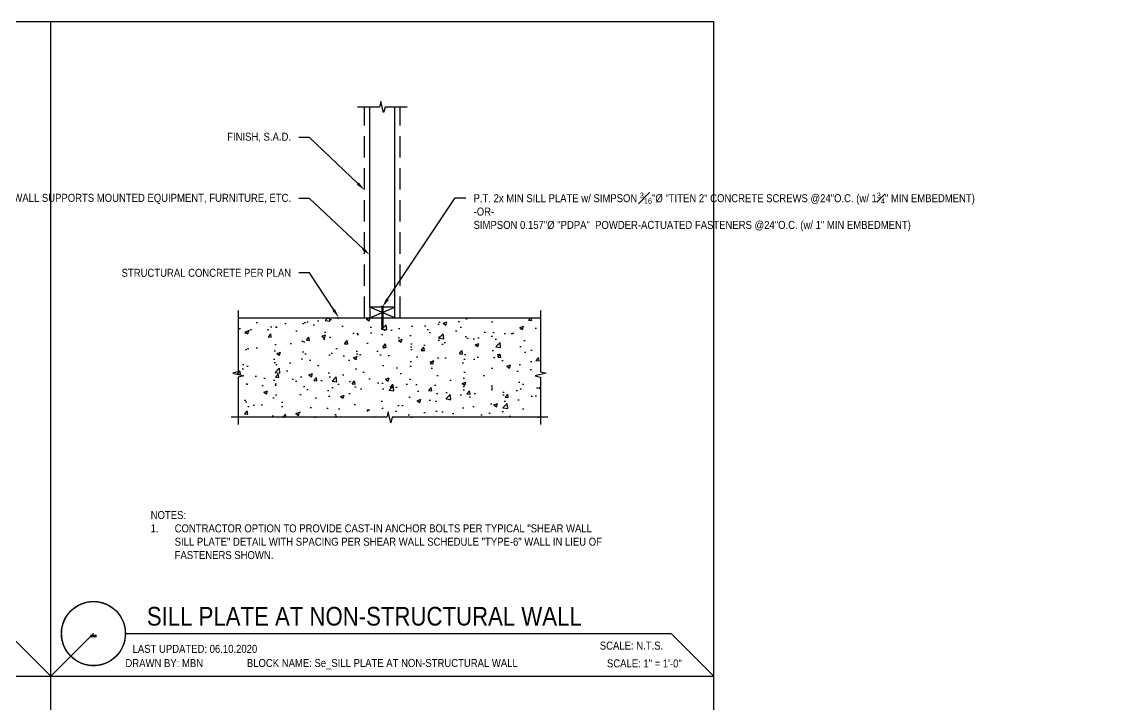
# Model space of a CAD drawing. Header units: inches. Extents: x -16404 to 14624, y -1591 to 16152.
# Drawn here: x -15522.7 to -15370.7, y 780.1 to 876 of the extents above; entities that cross this region are included whole.
import ezdxf
from ezdxf import colors
from ezdxf.entities.mleader import LeaderData, LeaderLine
from ezdxf.enums import TextEntityAlignment as Align
from ezdxf.math import Vec2, Vec3

# ---------------------------------------------------------------- set-up
doc = ezdxf.new("R2010")
doc.units = ezdxf.units.IN
doc.header["$LTSCALE"] = 24
doc.header["$MEASUREMENT"] = 0
doc.linetypes.add('DASHED2', pattern=[0.375, 0.25, -0.125])
doc.linetypes.add('HIDDEN2', pattern=[0.1875, 0.125, -0.0625])
doc.layers.get('0').update_dxf_attribs({"linetype": 'CONTINUOUS'})
doc.layers.add('DESIGNER COMMENTS', color=221, linetype='CONTINUOUS', plot=False)
doc.layers.add('S-ANNO-GRID-NONPLOT', color=251, linetype='CONTINUOUS', plot=False)
for name, color, linetype in [('S-ANNO-NOTE', 4, 'CONTINUOUS'), ('S-ARCH-FINISHES', 1, 'HIDDEN2'), ('S-BREAK', 2, 'CONTINUOUS'), ('S-FNDN-WALL', 4, 'CONTINUOUS'), ('S-SIMPSON', 2, 'CONTINUOUS'), ('S-TYP DETAIL BLOCKS', 1, 'CONTINUOUS'), ('S-WOOD', 3, 'CONTINUOUS')]:
    doc.layers.add(name, color=color, linetype=linetype)
doc.layers.add('S-HATCH2', color=2, linetype='CONTINUOUS', transparency=0.5)
doc.styles.add('Arial', font='arial.ttf', dxfattribs={"width": 0.85})

# ---------------------------------------------------------------- blocks, each defined once
blk = doc.blocks.new('Se_24x36_DETAILS_GRID')
for p, q in [((15.53484981254189, 23.00000000000006), (23.30227471881284, 23.00000000000005)), ((23.30227471881284, 23.00000000000006), (31.06969962508379, 23.00000000000005)), ((23.30227471881284, 15.3333333333334), (23.30227471881284, 23.00000000000007)), ((31.06969962508379, 15.33333333333339), (31.06969962508379, 23.00000000000007)), ((23.3022747188129, 15.33333333333344), (23.80227471883495, 15.8333333333556)), ((15.53484981254189, 15.33333333333338), (23.30227471881284, 15.33333333333338)), ((23.30227471881284, 15.33333333333338), (31.06969962508379, 15.33333333333338)), ((23.30227471881284, 7.666666666666725), (23.30227471881284, 15.3333333333334)), ((31.06969962508379, 7.66666666666672), (31.06969962508379, 15.33333333333339))]:
    blk.add_line(p, q)
at = {"linetype": 'DASHED2', "ltscale": 0.5}
for p, q in [((23.30227471881284, 15.33333333333338), (22.80227471879079, 15.83333333335554)), ((31.06969962508379, 15.33333333333338), (30.56969962506174, 15.83333333335554))]:
    blk.add_line(p, q, dxfattribs=at)
blk = doc.blocks.new('*U229')
blk.add_lwpolyline([(1.500000000000205, -3.500000000001819), (2.058e-13, -3.500000000001819), (0, -1.819e-12), (1.5, -1.819e-12)], close=True)
at = {"layer": 'S-WOOD', "color": 2}
for p, q in [((1.500000000000205, -3.5), (0, 0)), ((1.5, 0), (2.058e-13, -3.5))]:
    blk.add_line(p, q, dxfattribs=at)
blk = doc.blocks.new('TTN PFSS 3-16x3-1-4')
at = {"layer": 'S-SIMPSON'}
for p, q in [((0.1812500000000909, 0), (-0.1812499999998636, 0)), ((-0.1812499999998636, -0.006518002967141001), (-0.1812499999998636, 0)), ((0.1812500000000909, 0), (0.1812500000000909, -0.006518002967141001)), ((0.1812500000000909, -0.006518002967141001), (-0.1812499999998636, -0.006518002967141001)), ((-0.1812499999998636, -0.006518002967141001), (-0.07449999999994361, -0.1159999999999854)), ((-0.07449999999994361, -0.1159999999999854), (-0.074516927216564, -1.562499997685791)), ((-0.07449999999994361, -0.006518002967141001), (-0.07449999999994361, -0.006518002967141001)), ((0.07448303818978275, -0.1349637015580356), (0.07450000000017099, -0.1159999999999854)), ((0.07448303818978275, -0.1349637015580356), (0.07448303818978275, -2.75)), ((0.1812500000000909, -0.006518002967141001), (0.07450000000017099, -0.1159999999999854)), ((-0.112716041893691, -2.998005843311603), (-0.07550084809849977, -2.984460620507662)), ((-0.112716041893691, -2.998005843311603), (-0.07914591919347913, -2.992127128115271)), ((-0.112716041893691, -2.998005843311603), (-0.07550084809849977, -3.011551066115544)), ((-0.1117321556055231, -1.637594371902878), (-0.07451696181010448, -1.624049149098937)), ((-0.1117321556055231, -1.637594371902878), (-0.06913619271085736, -1.630135074342206)), ((-0.1117321556055231, -1.637594371902878), (-0.07451696181010448, -1.651139594706819)), ((-0.1117321556055231, -1.772236035557853), (-0.07451696181010448, -1.758690812753912)), ((-0.1117321556055231, -1.772236035557853), (-0.03750482122086396, -1.759237532021643)), ((-0.1117321556055231, -1.772236035557853), (-0.07451696181010448, -1.785781258361794)), ((-0.1117321556055231, -1.9068776992126), (-0.005873449731097935, -1.88833998970108)), ((-0.1117321556055231, -1.9068776992126), (-0.07451696181010448, -1.893332476408659)), ((-0.1117321556055231, -1.9068776992126), (-0.07451696181010448, -1.920422922016542)), ((-0.1117321556055231, -2.041519362867348), (0.02575792175866809, -2.01744244738029)), ((-0.1117321556055231, -2.041519362867348), (-0.07451696181010448, -2.027974140063407)), ((-0.1117321556055231, -2.041519362867348), (-0.07451696181010448, -2.055064585671516)), ((-0.1117321556055231, -2.176161026522323), (-0.07451696181010448, -2.162615803718381)), ((-0.1117321556055231, -2.176161026522323), (-0.07816203290531121, -2.170282311325991)), ((-0.1117321556055231, -2.176161026522323), (-0.07451696181010448, -2.189706249326264)), ((-0.1117321556055231, -2.31080269017707), (-0.03335510758233795, -2.297077499257512)), ((-0.1117321556055231, -2.31080269017707), (-0.07451696181010448, -2.297257467373129)), ((-0.1117321556055231, -2.31080269017707), (-0.07451696181010448, -2.324347912981011)), ((-0.1115247352452116, -2.450601318230611), (-0.07430954144979296, -2.437056095426669)), ((-0.1115247352452116, -2.450601318230611), (-0.07795461254499969, -2.444722603034279)), ((-0.1115247352452116, -2.450601318230611), (-0.07430954144979296, -2.464146541034552)), ((-0.1115247352452116, -2.585242981885585), (-0.03314768722202643, -2.5715177909658)), ((-0.1115247352452116, -2.585242981885585), (-0.07430954144979296, -2.571697759081644)), ((-0.1115247352452116, -2.585242981885585), (-0.07430954144979296, -2.598788204689527)), ((-0.1114930744884077, -2.723086325653412), (-0.07427788069298913, -2.709541102849471)), ((-0.1114930744884077, -2.723086325653412), (-0.07792295178819586, -2.717207610457081)), ((-0.1114930744884077, -2.723086325653412), (-0.07427788069298913, -2.736631548457353)), ((-0.1114930744884077, -2.85772798930816), (-0.03311602646499523, -2.844002798388601)), ((-0.1114930744884077, -2.85772798930816), (-0.07427788069298913, -2.844182766504218)), ((-0.1114930744884077, -2.85772798930816), (-0.07427788069298913, -2.871273212112101)), ((0.0402303508346904, -2.90248936643934), (-0.09569709764673462, -2.930685011484229)), ((-0.09569709764673462, -2.930685011484229), (-0.07550084809849977, -2.919024701370745)), ((-0.09569709764673462, -2.930685011484229), (-0.07550084809849977, -2.919024701370745)), ((-0.09569709764673462, -2.930685011484229), (-0.07550084809849977, -2.942345321597486)), ((-0.09471321135833932, -1.704915203730252), (-0.07451696181010448, -1.693254893616995)), ((-0.05296491136255099, -1.696255288010207), (-0.09471321135833932, -1.704915203730252)), ((-0.09471321135833932, -1.704915203730252), (-0.07451696181010448, -1.716575513843736)), ((-0.02157186186741455, -1.824385041890082), (-0.09471321135833932, -1.839556867385227)), ((-0.09471321135833932, -1.839556867385227), (-0.07451696181010448, -1.82789655727197)), ((-0.09471321135833932, -1.839556867385227), (-0.07451696181010448, -1.851217177498484)), ((0.009821187627721883, -1.952514795769957), (-0.09471321135833932, -1.974198531039974)), ((-0.09471321135833932, -1.974198531039974), (-0.07451696181010448, -1.962538220926717)), ((-0.09471321135833932, -1.974198531039974), (-0.07451696181010448, -1.985858841153231)), ((0.04121423712285832, -2.08064454965006), (-0.09471321135833932, -2.108840194694949)), ((-0.09471321135833932, -2.108840194694949), (-0.07451696181010448, -2.097179884581692)), ((-0.09471321135833932, -2.108840194694949), (-0.07451696181010448, -2.097179884581692)), ((-0.09471321135833932, -2.108840194694949), (-0.07451696181010448, -2.120500504808206)), ((-0.09471321135833932, -2.243481858349696), (-0.07451696181010448, -2.231821548236439)), ((-0.055272722890777, -2.235300655614992), (-0.09471321135833932, -2.243481858349696)), ((-0.09471321135833932, -2.243481858349696), (-0.07451696181010448, -2.255142168462953)), ((0.04142165748316984, -2.355084841358348), (-0.0945057909980278, -2.383280486403237)), ((-0.0945057909980278, -2.383280486403237), (-0.07430954144979296, -2.37162017628998)), ((-0.0945057909980278, -2.383280486403237), (-0.07430954144979296, -2.37162017628998)), ((-0.0945057909980278, -2.383280486403237), (-0.07430954144979296, -2.394940796516494)), ((-0.0945057909980278, -2.517922150057984), (-0.07430954144979296, -2.506261839944727)), ((-0.05506530253046549, -2.509740947323507), (-0.0945057909980278, -2.517922150057984)), ((-0.0945057909980278, -2.517922150057984), (-0.07430954144979296, -2.529582460171468)), ((0.04145331823997367, -2.62756984878115), (-0.09447413024122397, -2.655765493826038)), ((-0.09447413024122397, -2.655765493826038), (-0.07427788069298913, -2.644105183712554)), ((-0.09447413024122397, -2.655765493826038), (-0.07427788069298913, -2.644105183712554)), ((-0.09447413024122397, -2.655765493826038), (-0.07427788069298913, -2.667425803939295)), ((-0.09447413024122397, -2.790407157480786), (-0.07427788069298913, -2.778746847367529)), ((-0.05503364177366166, -2.782225954746082), (-0.09447413024122397, -2.790407157480786)), ((-0.09447413024122397, -2.790407157480786), (-0.07427788069298913, -2.802067467594043)), ((-0.08798112817567016, -1.570273540075505), (-0.07451696181010448, -1.5625)), ((-0.08798112817567016, -1.570273540075505), (-0.07451696181010448, -1.578047080151009)), ((-0.06457277482627433, -2.981558233925853), (-0.07914591919347913, -2.992127128115271)), ((-0.05582094117312408, -3.006324280352828), (-0.07914591919347913, -2.992127128115271)), ((-0.0635888885381064, -2.159713417136572), (-0.07816203290531121, -2.170282311325991)), ((-0.05483705488495616, -2.184479463563548), (-0.07816203290531121, -2.170282311325991)), ((-0.06338146817779489, -2.43415370884486), (-0.07795461254499969, -2.444722603034279)), ((-0.05462963452464464, -2.458919755272063), (-0.07795461254499969, -2.444722603034279)), ((-0.06334980742099106, -2.706638716267662), (-0.07792295178819586, -2.717207610457081)), ((-0.05459797376784081, -2.731404762694638), (-0.07792295178819586, -2.717207610457081)), ((0.06856573201230276, -2.880762063612792), (-0.07550084809849977, -2.919024701370745)), ((-0.07550084809849977, -2.942345321597486), (0.06856573201230276, -2.904082683839306)), ((0.06856573201230276, -2.946197982749482), (-0.07550084809849977, -2.984460620507662)), ((-0.07550084809849977, -3.011551066115544), (0.06856573201230276, -2.973288428357364)), ((0.06856573201230276, -3.01540372726754), (-0.07550084809849977, -3.05366636502572)), ((-0.07550084809849977, -3.076986985252233), (0.06856573201230276, -3.038724347494053)), ((-0.002483671754816896, -1.557680578163854), (-0.07451696181010448, -1.5625)), ((-0.07451696181010448, -1.578047080151009), (-0.002483671754816896, -1.557680578163854)), ((-0.07451696181033185, -1.578047080151464), (-0.07451696181010448, -3.076725674928866)), ((0.06954961830047068, -1.585786511340757), (-0.07451696181010448, -1.624049149098937)), ((-0.07451696181010448, -1.651139594706819), (0.06954961830047068, -1.612876956948639)), ((0.06954961830047068, -1.654992255858815), (-0.07451696181010448, -1.693254893616995)), ((-0.07451696181010448, -1.716575513843736), (0.06954961830047068, -1.678312876085556)), ((0.06954961830047068, -1.720428174995732), (-0.07451696181010448, -1.758690812753912)), ((-0.07451696181010448, -1.785781258361794), (0.06954961830047068, -1.747518620603614)), ((0.06954961830047068, -1.78963391951379), (-0.07451696181010448, -1.82789655727197)), ((-0.07451696181010448, -1.851217177498484), (0.06954961830047068, -1.812954539740304)), ((0.06954961830047068, -1.855069838650479), (-0.07451696181010448, -1.893332476408659)), ((-0.07451696181010448, -1.920422922016542), (0.06954961830047068, -1.882160284258362)), ((0.06954961830047068, -1.924275583168537), (-0.07451696181010448, -1.962538220926717)), ((-0.07451696181010448, -1.985858841153231), (0.06954961830047068, -1.947596203395278)), ((0.06954961830047068, -1.989711502305454), (-0.07451696181010448, -2.027974140063407)), ((-0.07451696181010448, -2.055064585671516), (0.06954961830047068, -2.016801947913336)), ((0.06954961830047068, -2.058917246823512), (-0.07451696181010448, -2.097179884581692)), ((0.06954961830047068, -2.058917246823512), (-0.07451696181010448, -2.097179884581692)), ((-0.07451696181010448, -2.120500504808206), (0.06954961830047068, -2.082237867050026)), ((0.06954961830047068, -2.124353165960201), (-0.07451696181010448, -2.162615803718381)), ((-0.07451696181010448, -2.189706249326264), (0.06954961830047068, -2.151443611568084)), ((0.06954961830047068, -2.193558910478259), (-0.07451696181010448, -2.231821548236439)), ((-0.07451696181010448, -2.255142168462953), (0.06954961830047068, -2.216879530704773)), ((0.06954961830047068, -2.258994829614949), (-0.07451696181010448, -2.297257467373129)), ((-0.07451696181010448, -2.324347912981011), (0.06954961830047068, -2.286085275223058)), ((-0.07451696181010448, -2.75), (-0.07451696181010448, -3.076725674928866)), ((0.0697570386607822, -2.3333575385318), (-0.07430954144979296, -2.37162017628998)), ((-0.07430954144979296, -2.394940796516494), (0.0697570386607822, -2.356678158758314)), ((0.0697570386607822, -2.398793457668489), (-0.07430954144979296, -2.437056095426669)), ((-0.07430954144979296, -2.464146541034552), (0.0697570386607822, -2.425883903276372)), ((0.0697570386607822, -2.467999202186547), (-0.07430954144979296, -2.506261839944727)), ((-0.07430954144979296, -2.529582460171468), (0.0697570386607822, -2.491319822413288)), ((0.0697570386607822, -2.533435121323464), (-0.07430954144979296, -2.571697759081644)), ((-0.07430954144979296, -2.598788204689527), (0.0697570386607822, -2.560525566931346)), ((0.06978869941758603, -2.605842545954602), (-0.07427788069298913, -2.644105183712554)), ((-0.07427788069298913, -2.667425803939295), (0.06978869941758603, -2.629163166181115)), ((0.06978869941758603, -2.671278465091291), (-0.07427788069298913, -2.709541102849471)), ((-0.07427788069298913, -2.736631548457353), (0.06978869941758603, -2.698368910699173)), ((0.06978869941758603, -2.740484209609349), (-0.07427788069298913, -2.778746847367529)), ((-0.07427788069298913, -2.802067467594043), (0.06978869941758603, -2.763804829835863)), ((0.06978869941758603, -2.805920128746038), (-0.07427788069298913, -2.844182766504218)), ((-0.07427788069298913, -2.871273212112101), (0.06978869941758603, -2.833010574353921)), ((-0.06913619271085736, -1.630135074342206), (-0.05398272107686353, -1.618595460851338)), ((-0.04775081883713028, -1.644030775770716), (-0.06913619271085736, -1.630135074342206)), ((-0.04466381063252811, -2.986088708255693), (-0.06457277482627433, -2.981558233925853)), ((-0.06457277482627433, -2.981558233925853), (-0.05582094117312408, -3.006324280352828)), ((-0.04367992434436019, -2.164243891466413), (-0.0635888885381064, -2.159713417136572)), ((-0.0635888885381064, -2.159713417136572), (-0.05483705488495616, -2.184479463563548)), ((-0.04347250398404867, -2.438684183174928), (-0.06338146817779489, -2.43415370884486)), ((-0.06338146817779489, -2.43415370884486), (-0.05462963452464464, -2.458919755272063)), ((-0.04344084322724484, -2.711169190597502), (-0.06334980742099106, -2.706638716267662)), ((-0.06334980742099106, -2.706638716267662), (-0.05459797376784081, -2.731404762694638)), ((-0.04466381063252811, -2.986088708255693), (-0.05582094117312408, -3.006324280352828)), ((-0.04123129528784375, -2.222981209278487), (-0.055272722890777, -2.235300655614992)), ((-0.0336973406283505, -2.244300886761948), (-0.055272722890777, -2.235300655614992)), ((-0.04102387492753223, -2.497421500987002), (-0.05506530253046549, -2.509740947323507)), ((-0.03348992026826636, -2.518741178470236), (-0.05506530253046549, -2.509740947323507)), ((-0.0409922141707284, -2.769906508409576), (-0.05503364177366166, -2.782225954746082)), ((-0.03345825951123516, -2.79122618589281), (-0.05503364177366166, -2.782225954746082)), ((-0.04367992434436019, -2.164243891466413), (-0.05483705488495616, -2.184479463563548)), ((-0.04347250398404867, -2.438684183174928), (-0.05462963452464464, -2.458919755272063)), ((-0.04344084322724484, -2.711169190597502), (-0.05459797376784081, -2.731404762694638)), ((-0.05398272107686353, -1.618595460851338), (-0.04775081883713028, -1.644030775770716)), ((-0.03465408414990634, -1.624096654482855), (-0.05398272107686353, -1.618595460851338)), ((-0.05296491136255099, -1.696255288010207), (-0.03806259039652105, -1.683572978442726)), ((-0.03269790103240666, -1.705468791016528), (-0.05296491136255099, -1.696255288010207)), ((-0.03465408414990634, -1.624096654482855), (-0.04775081883713028, -1.644030775770716)), ((-0.04466381063252811, -2.986088708255693), (0.1057809258077214, -2.959743205553423)), ((-0.04367992434436019, -2.164243891466413), (0.1067648120958893, -2.137898388764143)), ((-0.04347250398404867, -2.438684183174928), (0.1069722324562008, -2.41233868047243)), ((-0.04344084322724484, -2.711169190597502), (0.1070038932130046, -2.684823687895232)), ((-0.04123129528784375, -2.222981209278487), (-0.0336973406283505, -2.244300886761948)), ((-0.02099556042935546, -2.228190489738381), (-0.04123129528784375, -2.222981209278487)), ((-0.04102387492753223, -2.497421500987002), (-0.03348992026826636, -2.518741178470236)), ((-0.02078814006904395, -2.502630781446669), (-0.04102387492753223, -2.497421500987002)), ((-0.0409922141707284, -2.769906508409576), (-0.03345825951123516, -2.79122618589281)), ((-0.02075647931224012, -2.775115788869471), (-0.0409922141707284, -2.769906508409576)), ((-0.03806259039652105, -1.683572978442726), (-0.03269790103240666, -1.705468791016528)), ((-0.01868774890112945, -1.689145122133368), (-0.03806259039652105, -1.683572978442726)), ((-0.03750482122086396, -1.759237532021643), (-0.02300967259179743, -1.745010993688538)), ((-0.03750482122086396, -1.759237532021643), (-0.01677777035206418, -1.770446308607916)), ((-0.03465408414990634, -1.624096654482855), (0.1067648120958893, -1.599331734144698)), ((-0.02099556042935546, -2.228190489738381), (-0.0336973406283505, -2.244300886761948)), ((-0.02078814006904395, -2.502630781446669), (-0.03348992026826636, -2.518741178470236)), ((-0.02075647931224012, -2.775115788869471), (-0.03345825951123516, -2.79122618589281)), ((-0.03335510758233795, -2.297077499257512), (-0.02009158103146547, -2.282802632476887)), ((-0.01133974737831522, -2.307568678903863), (-0.03335510758233795, -2.297077499257512)), ((-0.03314768722202643, -2.5715177909658), (-0.01988416067115395, -2.557242924185175)), ((-0.01113232701800371, -2.582008970612378), (-0.03314768722202643, -2.5715177909658)), ((-0.03311602646499523, -2.844002798388601), (-0.01985249991435012, -2.829727931607977)), ((-0.01110066626119988, -2.854493978034952), (-0.03311602646499523, -2.844002798388601)), ((-0.01868774890112945, -1.689145122133368), (-0.03269790103240666, -1.705468791016528)), ((-0.02300967259179743, -1.745010993688538), (-0.01677777035206418, -1.770446308607916)), ((-0.003022712660140314, -1.753199112162065), (-0.02300967259179743, -1.745010993688538)), ((0.0887619815605376, -3.027064037380796), (-0.02197944671775076, -3.050035306527661)), ((-0.007089541911454944, -1.809988511279698), (-0.02157186186741455, -1.824385041890082)), ((-0.001724852547340561, -1.831884323853728), (-0.02157186186741455, -1.824385041890082)), ((0.08974586784870553, -2.205219220591516), (-0.02099556042935546, -2.228190489738381)), ((0.08995328820901705, -2.479659512300032), (-0.02078814006904395, -2.502630781446669)), ((0.08998494896582088, -2.752144519722606), (-0.02075647931224012, -2.775115788869471)), ((-0.02009158103146547, -2.282802632476887), (-0.01133974737831522, -2.307568678903863)), ((-0.02009158103146547, -2.282802632476887), (0.001127000978613069, -2.291039079397933)), ((-0.01988416067115395, -2.557242924185175), (-0.01113232701800371, -2.582008970612378)), ((-0.01988416067115395, -2.557242924185175), (0.001334421338924585, -2.565479371106449)), ((-0.01985249991435012, -2.829727931607977), (-0.01110066626119988, -2.854493978034952)), ((-0.01985249991435012, -2.829727931607977), (0.001366082095728416, -2.837964378529023)), ((0.08974586784870553, -1.666652565972299), (-0.01868774890112945, -1.689145122133368)), ((-0.003022712660140314, -1.753199112162065), (-0.01677777035206418, -1.770446308607916)), ((0.001127000978613069, -2.291039079397933), (-0.01133974737831522, -2.307568678903863)), ((0.001334421338924585, -2.565479371106449), (-0.01113232701800371, -2.582008970612378)), ((0.001366082095728416, -2.837964378529023), (-0.01110066626119988, -2.854493978034952)), ((-0.007089541911454944, -1.809988511279698), (-0.001724852547340561, -1.831884323853728)), ((0.01270530059400699, -1.817274876013471), (-0.007089541911454944, -1.809988511279698)), ((0.007963375893268676, -1.871426526525738), (-0.005873449731097935, -1.88833998970108)), ((0.01419527813322929, -1.896861841444888), (-0.005873449731097935, -1.88833998970108)), ((-0.003022712660140314, -1.753199112162065), (0.1067648120958893, -1.733973397799673)), ((0.01270530059400699, -1.817274876013471), (-0.001724852547340561, -1.831884323853728)), ((0.001127000978613069, -2.291039079397933), (0.1067648120958893, -2.272540052419117)), ((0.001334421338924585, -2.565479371106449), (0.1069722324562008, -2.546980344127405)), ((0.001366082095728416, -2.837964378529023), (0.1070038932130046, -2.819465351549979)), ((0.02860865882962571, -1.882301569841502), (0.007963375893268676, -1.871426526525738)), ((0.007963375893268676, -1.871426526525738), (0.01419527813322929, -1.896861841444888)), ((0.02388350657383853, -1.936404044116898), (0.009821187627721883, -1.952514795769957)), ((0.009821187627721883, -1.952514795769957), (0.02924819593795291, -1.958299856690928)), ((0.08974586784870553, -1.801294229627047), (0.01270530059400699, -1.817274876013471)), ((0.02860865882962571, -1.882301569841502), (0.01419527813322929, -1.896861841444888)), ((0.02388350657383853, -1.936404044116898), (0.02924819593795291, -1.958299856690928)), ((0.04409835008914342, -1.945404629893346), (0.02388350657383853, -1.936404044116898)), ((0.03893642437856215, -1.997842059362711), (0.02575792175866809, -2.01744244738029)), ((0.0451683266182954, -2.023277374282088), (0.02575792175866809, -2.01744244738029)), ((0.02860865882962571, -1.882301569841502), (0.1067648120958893, -1.86861506145442)), ((0.02924819593795291, -1.958299856690928), (0.04409835008914342, -1.945404629893346)), ((0.03893642437856215, -1.997842059362711), (0.0451683266182954, -2.023277374282088)), ((0.06024003031961911, -2.011404027520939), (0.03893642437856215, -1.997842059362711)), ((0.05387266877073671, -2.884664393743378), (0.0402303508346904, -2.90248936643934)), ((0.05923735813485109, -2.906560206317181), (0.0402303508346904, -2.90248936643934)), ((0.05485655505890463, -2.062819576954098), (0.04121423712285832, -2.08064454965006)), ((0.06022124442301902, -2.084715389527901), (0.04121423712285832, -2.08064454965006)), ((0.05506397541921615, -2.337259868662386), (0.04142165748316984, -2.355084841358348)), ((0.06042866478333053, -2.359155681236416), (0.04142165748316984, -2.355084841358348)), ((0.05509563617601998, -2.60974487608496), (0.04145331823997367, -2.62756984878115)), ((0.06046032554013436, -2.63164068865899), (0.04145331823997367, -2.62756984878115)), ((0.08974586784870553, -1.935935893281794), (0.04409835008914342, -1.945404629893346)), ((0.06024003031961911, -2.011404027520939), (0.0451683266182954, -2.023277374282088)), ((0.07450751329611194, -2.895379200562502), (0.05387266877073671, -2.884664393743378)), ((0.05387266877073671, -2.884664393743378), (0.05923735813485109, -2.906560206317181)), ((0.07549139958427986, -2.073534383773222), (0.05485655505890463, -2.062819576954098)), ((0.05485655505890463, -2.062819576954098), (0.06022124442301902, -2.084715389527901)), ((0.07569881994459138, -2.34797467548151), (0.05506397541921615, -2.337259868662386)), ((0.05506397541921615, -2.337259868662386), (0.06042866478333053, -2.359155681236416)), ((0.07573048070139521, -2.620459682904311), (0.05509563617601998, -2.60974487608496)), ((0.05509563617601998, -2.60974487608496), (0.06046032554013436, -2.63164068865899)), ((0.07450751329611194, -2.895379200562502), (0.05923735813485109, -2.906560206317181)), ((0.07549139958427986, -2.073534383773222), (0.06022124442301902, -2.084715389527901)), ((0.06024003031961911, -2.011404027520939), (0.1067648120958893, -2.003256725109395)), ((0.07569881994459138, -2.34797467548151), (0.06042866478333053, -2.359155681236416)), ((0.07573048070139521, -2.620459682904311), (0.06046032554013436, -2.63164068865899)), ((0.0887619815605376, -2.892422373726049), (0.06856573201230276, -2.880762063612792)), ((0.0887619815605376, -2.892422373726049), (0.06856573201230276, -2.904082683839306)), ((0.1057809258077214, -2.959743205553423), (0.06856573201230276, -2.946197982749482)), ((0.1057809258077214, -2.959743205553423), (0.06856573201230276, -2.973288428357364)), ((0.0887619815605376, -3.027064037380796), (0.06856573201230276, -3.01540372726754)), ((0.0887619815605376, -3.027064037380796), (0.06856573201230276, -3.038724347494053)), ((0.1067648120958893, -1.599331734144698), (0.06954961830047068, -1.585786511340757)), ((0.1067648120958893, -1.599331734144698), (0.06954961830047068, -1.612876956948639)), ((0.08974586784870553, -1.666652565972299), (0.06954961830047068, -1.654992255858815)), ((0.08974586784870553, -1.666652565972299), (0.06954961830047068, -1.678312876085556)), ((0.1067648120958893, -1.733973397799673), (0.06954961830047068, -1.720428174995732)), ((0.1067648120958893, -1.733973397799673), (0.06954961830047068, -1.747518620603614)), ((0.08974586784870553, -1.801294229627047), (0.06954961830047068, -1.78963391951379)), ((0.08974586784870553, -1.801294229627047), (0.06954961830047068, -1.812954539740304)), ((0.1067648120958893, -1.86861506145442), (0.06954961830047068, -1.855069838650479)), ((0.1067648120958893, -1.86861506145442), (0.06954961830047068, -1.882160284258362)), ((0.08974586784870553, -1.935935893281794), (0.06954961830047068, -1.924275583168537)), ((0.08974586784870553, -1.935935893281794), (0.06954961830047068, -1.947596203395278)), ((0.1067648120958893, -2.003256725109395), (0.06954961830047068, -1.989711502305454)), ((0.1067648120958893, -2.003256725109395), (0.06954961830047068, -2.016801947913336)), ((0.08974586784870553, -2.070577556936769), (0.06954961830047068, -2.058917246823512)), ((0.08974586784870553, -2.070577556936769), (0.06954961830047068, -2.082237867050026)), ((0.1067648120958893, -2.137898388764143), (0.06954961830047068, -2.124353165960201)), ((0.1067648120958893, -2.137898388764143), (0.06954961830047068, -2.151443611568084)), ((0.08974586784870553, -2.205219220591516), (0.06954961830047068, -2.193558910478259)), ((0.08974586784870553, -2.205219220591516), (0.06954961830047068, -2.216879530704773)), ((0.1067648120958893, -2.272540052419117), (0.06954961830047068, -2.258994829614949)), ((0.1067648120958893, -2.272540052419117), (0.06954961830047068, -2.286085275223058)), ((0.08995328820901705, -2.345017848645057), (0.0697570386607822, -2.3333575385318)), ((0.08995328820901705, -2.345017848645057), (0.0697570386607822, -2.356678158758314)), ((0.1069722324562008, -2.41233868047243), (0.0697570386607822, -2.398793457668489)), ((0.1069722324562008, -2.41233868047243), (0.0697570386607822, -2.425883903276372)), ((0.08995328820901705, -2.479659512300032), (0.0697570386607822, -2.467999202186547)), ((0.08995328820901705, -2.479659512300032), (0.0697570386607822, -2.491319822413288)), ((0.1069722324562008, -2.546980344127405), (0.0697570386607822, -2.533435121323464)), ((0.1069722324562008, -2.546980344127405), (0.0697570386607822, -2.560525566931346)), ((0.08998494896582088, -2.617502856067858), (0.06978869941758603, -2.605842545954602)), ((0.08998494896582088, -2.617502856067858), (0.06978869941758603, -2.629163166181115)), ((0.1070038932130046, -2.684823687895232), (0.06978869941758603, -2.671278465091291)), ((0.1070038932130046, -2.684823687895232), (0.06978869941758603, -2.698368910699173)), ((0.08998494896582088, -2.752144519722606), (0.06978869941758603, -2.740484209609349)), ((0.08998494896582088, -2.752144519722606), (0.06978869941758603, -2.763804829835863)), ((0.1070038932130046, -2.819465351549979), (0.06978869941758603, -2.805920128746038)), ((0.1070038932130046, -2.819465351549979), (0.06978869941758603, -2.833010574353921)), ((0.07448303818978275, -2.75), (0.07448303818978275, -3.076289549432204)), ((0.0887619815605376, -2.892422373726049), (0.07450751329611194, -2.895379200562502)), ((0.08974586784870553, -2.070577556936769), (0.07549139958427986, -2.073534383773222)), ((0.08995328820901705, -2.345017848645057), (0.07569881994459138, -2.34797467548151)), ((0.08998494896582088, -2.617502856067858), (0.07573048070139521, -2.620459682904311)), ((-0.09569709764673462, -3.065326675138976), (-0.07550084809849977, -3.05366636502572)), ((-0.0562566091791723, -3.057145472404272), (-0.09569709764673462, -3.065326675138976)), ((-0.09569709764673462, -3.065326675138976), (-0.07550084809849977, -3.076986985252233)), ((-1.696181016086484e-05, -3.25), (-0.07451696181010448, -3.076289549432204)), ((-0.04221518157601167, -3.044826026067767), (-0.0562566091791723, -3.057145472404272)), ((-0.0346812269167458, -3.066145703551229), (-0.0562566091791723, -3.057145472404272)), ((-0.04221518157601167, -3.044826026067767), (-0.0346812269167458, -3.066145703551229)), ((-0.02197944671775076, -3.050035306527661), (-0.04221518157601167, -3.044826026067767)), ((-0.02197944671775076, -3.050035306527661), (-0.0346812269167458, -3.066145703551229)), ((0.07448303818978275, -3.076289549432204), (-1.696181016086484e-05, -3.25)), ((-1.696181016086484e-05, -3.076289549432204), (-1.696181016086484e-05, -3.25))]:
    blk.add_line(p, q, dxfattribs=at)
for centre, radius, start, end in [((-0.03726696181024636, -3.15703611467552), 0.0889245202324301, 65.23518232398808, 114.7648176760465), ((0.03723303818992463, -3.155462812497262), 0.0874983890386607, 64.8036199513657, 115.1963800486343)]:
    blk.add_arc(centre, radius, start, end, dxfattribs=at)
blk = doc.blocks.new('*U298')
at = {"const_width": 0.1875}
for points in [[(-4.5, 1.695570592395378e-15, -1), (4.5, 1.479114197289397e-31, 3.732050807568883)], [(-4.5, 5.087936460698574e-16, 1), (4.5, 0, -3.732050807568883)]]:
    blk.add_lwpolyline(points, format="xyb", dxfattribs=at)
blk.add_lwpolyline([(4.5, 0), (81.20909887472317, 0)], dxfattribs=at)
blk.add_circle((0, 0), 4.5)
at = {"style": 'Arial', "width": 0.85}
for tag, p in [('DWG_TITLE_1', (7.5, 6.1875)), ('DWG_TITLE_2', (7.5, 2.4375))]:
    blk.add_attdef(tag, text='', height=2.625, dxfattribs=at).set_placement(p, align=Align.MIDDLE_LEFT)
blk.add_attdef('#', text='', height=3, dxfattribs=at).set_placement((0, 0), align=Align.MIDDLE_CENTER)
blk.add_attdef('SCALE', text='', height=1.125, dxfattribs=at).set_placement((80.08409887472317, -1.125), align=Align.TOP_RIGHT)
blk = doc.blocks.new('Se_SILL PLATE AT NON-STRUCTURAL WALL')
at = {"layer": 'S-HATCH2'}
h = blk.add_hatch(dxfattribs=at)
h.set_pattern_fill('AR-CONC', color=256, scale=0.75)
h.set_pattern_definition([(49.99999999999999, (-0.6060570041054234, -7.113463916779097), (5.379451369505651, -0.4706410123694633), [0.5625, -6.1875]), (355, (-0.6060570041054234, -7.113463916779097), (-1.0406350020975, 5.641441002750089), [0.45, -4.949999999999999]), (100.45144446, (-0.1577693966055449, -7.152683996779103), (4.33881635045334, 5.170799932264721), [0.4780514399999994, -5.258565839999989]), (46.18420000000001, (-0.6060570041054234, -5.613463916779097), (8.004309980036792, -1.241394605948074), [0.84375, -9.28125]), (96.63563549, (0.06096858339515165, -5.716913719279091), (7.009964592556713, 7.305889505809128), [0.7170775650000001, -7.887853199999999]), (351.1841639899999, (-0.6060570041054234, -5.613463916779097), (7.009964587910798, 7.305889502024926), [0.675, -7.4250000075]), (21, (0.1439429958945766, -5.988463916779097), (4.476802890888463, -3.019641679990041), [0.5625, -6.1875]), (326.0000000000001, (0.1439429958945766, -5.988463916779097), (1.824864989411863, 5.438625337851398), [0.45, -4.949999999999999]), (71.45144474, (0.5170099008946636, -6.240100721779129), (6.301667825474784, 2.418983646047653), [0.4780514250000001, -5.258565839999999]), (37.50000000000001, (-0.6060570041054234, -7.113463916779097), (0.09119891487968002, 2.496703903734836), [0, -4.89, 0, -5.025, 0, -4.96875]), (7.499999999999999, (-0.6060570041054234, -7.113463916779097), (1.973021530816115, 2.958087839117702), [0, -2.865, 0, -4.7775, 0, -1.89375]), (327.5, (-2.278557004105096, -7.113463916779097), (4.003668271293067, -0.1691615380078482), [0, -1.875, 0, -5.85, 0, -7.762499999999999]), (317.5, (-3.028557004105096, -7.113463916779097), (4.373896270067897, 0.750787367492383), [0, -2.4375, 0, -3.885, 0, -5.512499999999999])])
h.paths.add_polyline_path([(62.85454943736022, 30.39126912888923), (62.85454943736022, 36.01269556418993), (62.07619824441372, 36.20198234653981), (63.63290063030672, 36.58055591123775), (62.85454943736022, 36.76984269358672), (62.85454943736022, 44.39126912888878), (20.35454943736204, 44.39126912888878), (20.35454943736204, 36.76984269358672), (19.57619824441645, 36.58055591123775), (21.13290063030854, 36.20198234653981), (20.35454943736204, 36.01269556418993), (20.35454943736204, 30.39126912888923), (41.22597587266591, 30.39126912888923), (41.41526265501307, 31.16962032183528), (41.79383621971374, 29.61291793594228), (41.98312300206362, 30.39126912888923)])
at = {"layer": 'S-ARCH-FINISHES'}
for p, q in [((38.10454943736295, 44.39126912888878), (38.10454943736295, 73.99999999973352)), ((43.10454943736204, 44.39126912888878), (43.10454943736204, 73.99999999973352))]:
    blk.add_line(p, q, dxfattribs=at)
at = {"layer": 'S-BREAK'}
for points in [[(44.10454943736204, 73.99999999973397), (40.98312300205816, 73.99999999973397), (40.7938362197101, 73.22164880678702), (40.41526265501034, 74.77835119268002), (40.22597587266227, 73.99999999973397), (37.10454943736022, 73.99999999973397)], [(20.35454943736204, 45.39126912888878), (20.35454943736204, 36.76984269358672), (19.57619824441645, 36.58055591123775), (21.13290063030854, 36.20198234653981), (20.35454943736204, 36.01269556418993), (20.35454943736204, 29.39126912888923)], [(62.85454943736022, 45.39126912888878), (62.85454943736022, 36.76984269358672), (63.63290063030672, 36.58055591123775), (62.07619824441372, 36.20198234653981), (62.85454943736022, 36.01269556418993), (62.85454943736022, 29.39126912888923)], [(63.85454943736022, 30.39126912888923), (41.98312300206362, 30.39126912888923), (41.79383621971374, 29.61291793594228), (41.41526265501307, 31.16962032183528), (41.22597587266591, 30.39126912888923), (19.35454943736204, 30.39126912888923)]]:
    blk.add_lwpolyline(points, dxfattribs=at)
at = {"layer": 'S-FNDN-WALL'}
blk.add_lwpolyline([(20.35454943736204, 44.39126912888878), (62.85454943736022, 44.39126912888878)], dxfattribs=at)
at = {"layer": 'S-WOOD'}
for p, q in [((38.85454943736022, 45.89126912888878), (38.85454943736022, 73.99999999973397)), ((42.35454943736204, 45.89126912888855), (42.35454943736204, 73.99999999973375))]:
    blk.add_line(p, q, dxfattribs=at)
at = {"layer": 'S-SIMPSON'}
blk.add_blockref('TTN PFSS 3-16x3-1-4', (40.60454943736204, 45.95252813037223), dxfattribs=at)
at = {"layer": 'S-WOOD', "xscale": -1, "rotation": 90}
blk.add_blockref('*U229', (38.85454943736022, 45.89126912888878), dxfattribs=at)
at = {"layer": 'DESIGNER COMMENTS', "char_height": 1.125, "style": 'Arial'}
for s, insert, width, attachment_point in [('\\A1;LAST UPDATED: 06.10.2020', (5.499838770645511, -1.581014512990805), 17.47096606412005, 1), ('\\A1;DRAWN BY: MBN', (4.499838770645511, -3.581014512990805), 14.8543838124, 1), ('\\A1;BLOCK NAME: Se_SILL PLATE AT NON-STRUCTURAL WALL', (40.60454943736113, -4.294642857410054), 38.04599590723056, 5), ('\\A1;SCALE: 1{\\H1x;" = 1\'-0"}', (82.70909887498601, -3.625000000266937), 19.68744999823992, 3)]:
    blk.add_mtext(s, dxfattribs=dict(at, insert=insert, width=width, attachment_point=attachment_point))
at = {"layer": 'S-ANNO-NOTE', "insert": (8.03976408487415, 10.45906771786758), "char_height": 1.125, "width": 63.60899438871182, "attachment_point": 7, "style": 'Arial'}
blk.add_mtext('NOTES:\\P\\pi-3.375,l3.375,t3.375;{\\A1;\\C4;1.^ICONTRACTOR OPTION TO PROVIDE CAST-IN ANCHOR BOLTS PER TYPICAL "SHEAR WALL SILL PLATE" DETAIL WITH SPACING PER SHEAR WALL SCHEDULE "TYPE-6" WALL IN LIEU OF FASTENERS SHOWN.}', dxfattribs=at)
at = {"layer": 'S-ANNO-NOTE'}
ml = blk.add_multileader_mtext('Standard', dxfattribs=at)
ml.set_content('\\A1;FINISH, S.A.D.', color=4, style='Arial')
ml.set_leader_properties(color=2)
ml.build(insert=Vec2(0, 0))
ml.multileader.update_dxf_attribs({"dogleg_length": 0.1250000000000006, "arrow_head_size": 1.3125, "scale": 12})
ctx = ml.context
ctx.base_point, ctx.scale, ctx.char_height, ctx.arrow_head_size, ctx.landing_gap_size, ctx.plane_origin = Vec3(17.93892614268081, 69.71776003499252), 12, 1.125, 1.3125, 1.08, Vec3(53.89243010174232, 354.6869531949085)
ctx.text_align_type = 2
notes = []
notes.append((ctx, [(0, (1, 1, 0), (30.35454943736022, 69.71776003499252), (-1, 0), 1.500000000000007, [(0, [(38.10454943736022, 62.33751910065973)], 0, [])])]))
ctx.mtext.insert, ctx.mtext.width, ctx.mtext.alignment, ctx.mtext.flow_direction = Vec3(27.77454943736029, 70.39153220416028), 26.19435459918168, 3, 5
ml = blk.add_multileader_mtext('Standard', dxfattribs=at)
ml.set_content('\\A1;NON-STRUCTURAL WALL, S.A.D. NOTIFY S.E.O.R. WHERE WALL SUPPORTS MOUNTED EQUIPMENT, FURNITURE, ETC.', color=4, style='Arial')
ml.set_leader_properties(color=2)
ml.build(insert=Vec2(0, 0))
ml.multileader.update_dxf_attribs({"dogleg_length": 0.1250000000000006, "arrow_head_size": 1.3125, "scale": 12})
ctx = ml.context
ctx.base_point, ctx.scale, ctx.char_height, ctx.arrow_head_size, ctx.landing_gap_size, ctx.plane_origin = Vec3(5.906874641998684, 61.12748968535169), 12, 1.125, 1.3125, 1.08, Vec3(53.89243010174232, 346.0966828452677)
ctx.text_align_type = 2
notes.append((ctx, [(0, (1, 1, 0), (30.35454943736022, 61.12748968535169), (-1, 0), 1.500000000000007, [(0, [(38.8545494373584, 53.19433974879587)], 0, [])])]))
ctx.mtext.insert, ctx.mtext.width, ctx.mtext.alignment, ctx.mtext.flow_direction = Vec3(27.77454943736029, 61.80126185451951), 22.15104238179129, 3, 5
ml = blk.add_multileader_mtext('Standard', dxfattribs=at)
ml.set_content('\\A1;P.T. 2x MIN SILL PLATE w/ SIMPSON {\\H0.7x;\\S3#16;}"%%C "TITEN 2" CONCRETE SCREWS @24"O.C. (w/ 1{\\H0.7x;\\S3#4;}" MIN EMBEDMENT)\\P-OR-\\PSIMPSON 0.157"%%C "PDPA"  POWDER-ACTUATED FASTENERS @24"O.C. (w/ 1" MIN EMBEDMENT)', color=4, style='Arial')
ml.set_leader_properties(color=2)
ml.build(insert=Vec2(0, 0))
ml.multileader.update_dxf_attribs({"dogleg_length": 0.1250000000000006, "arrow_head_size": 1.3125, "scale": 12})
ctx = ml.context
ctx.base_point, ctx.scale, ctx.char_height, ctx.arrow_head_size, ctx.landing_gap_size, ctx.plane_origin = Vec3(52.35454943736023, 61.24365029023045), 12, 1.125, 1.3125, 1.08, Vec3(27.31666877297812, 341.6617245688167)
notes.append((ctx, [(0, (1, 1, 0), (50.85454943736022, 61.24365029023045), (1, 0), 1.500000000000007, [(0, [(40.60454943736204, 45.89126912888867)], 0, [])])]))
ctx.mtext.insert, ctx.mtext.width, ctx.mtext.flow_direction = Vec3(53.43454943736022, 61.97152375544191), 26.19435459918168, 5
ml = blk.add_multileader_mtext('Standard', dxfattribs=at)
ml.set_content('STRUCTURAL CONCRETE PER PLAN', color=4, style='Arial')
ml.set_leader_properties(color=2)
ml.build(insert=Vec2(0, 0))
ml.multileader.update_dxf_attribs({"dogleg_length": 0.1250000000000006, "arrow_head_size": 1.3125, "scale": 12})
ctx = ml.context
ctx.base_point, ctx.scale, ctx.char_height, ctx.arrow_head_size, ctx.landing_gap_size, ctx.plane_origin = Vec3(12.39580711130291, 50.69253140890078), 12, 1.125, 1.3125, 1.08, Vec3(53.89243010174232, 322.7971357895285)
ctx.text_align_type = 2
notes.append((ctx, [(0, (1, 1, 0), (30.35454943736022, 50.69253140890078), (-1, 0), 1.500000000000007, [(0, [(34.49211942432794, 44.39126912888878)], 0, [])])]))
ctx.mtext.insert, ctx.mtext.width, ctx.mtext.alignment, ctx.mtext.flow_direction = Vec3(27.77454943736029, 51.26462383727733), 14.96510115488725, 3, 5
for ctx, leaders in notes:
    for number, flags, end, landing, length, lines in leaders:
        leader = LeaderData()
        leader.index, (leader.has_last_leader_line, leader.has_dogleg_vector, leader.attachment_direction) = number, flags
        leader.last_leader_point, leader.dogleg_vector, leader.dogleg_length = Vec3(end), Vec3(landing), length
        for number, points, colour, breaks in lines:
            line = LeaderLine()
            line.index, line.vertices, line.color, line.breaks = number, Vec3.list(points), colors.encode_raw_color(colour), breaks
            leader.lines.append(line)
        ctx.leaders.append(leader)

msp = doc.modelspace()

# ---------------------------------------------------------------- block references
at = {"layer": 'S-ANNO-GRID-NONPLOT', "xscale": 12, "yscale": 12, "zscale": 12}
msp.add_blockref('Se_24x36_DETAILS_GRID', (-15798.26811395953, 599.9999999999977), dxfattribs=at)
at = {"layer": 'S-ANNO-NOTE'}
msp.add_blockref('*U298', (-15512.64081733351, 790.0000000002647), dxfattribs=at).add_auto_attribs({'#': '-', 'DWG_TITLE_2': 'SILL PLATE AT NON-STRUCTURAL WALL', 'SCALE': 'SCALE: N.T.S.'})
at = {"layer": 'S-TYP DETAIL BLOCKS'}
msp.add_blockref('Se_SILL PLATE AT NON-STRUCTURAL WALL', (-15512.64081733351, 790.0000000002647), dxfattribs=at)

# ---------------------------------------------------------------- leaders
at = {"layer": 'S-ANNO-NOTE'}
ml = msp.add_multileader_mtext('Standard', dxfattribs=at)
ml.set_content('\\A1;{\\H0.7x;\\S5#8;\\H1.4286x;"%%C BOLTS @24"O.C. STAGGERED\\PALTERNATE: (2) SDS \\H0.7x;\\S1#2;\\H1.4286x;"x4\\H0.7x;\\S1#2;\\H1.4286x;" WOOD SCREWS @12"O.C. EACH SIDE \\H0.99994x;WHEN "W" IS LESS THAN 6" \\H1.0001x;OR \\H0.99996x;(2) SDS \\H0.7x;\\S1#2;\\H1.4286x;"x6" WOOD SCREWS @12"O.C. EACH SIDE WHEN "W" IS LESS THAN 9"}', color=4, style='Arial')
ml.set_leader_properties(color=2)
ml.build(insert=Vec2(0, 0))
ml.multileader.update_dxf_attribs({"dogleg_length": 0.36, "arrow_head_size": 0.875, "scale": 8})
ctx = ml.context
ctx.base_point, ctx.scale, ctx.char_height, ctx.arrow_head_size, ctx.landing_gap_size, ctx.plane_origin = Vec3(-15651.48685514946, 828.4659227844108), 8, 0.75, 0.875, 0.72, Vec3(-15692.67717722523, 1521.241862452026)
notes = []
notes.append((ctx, [(0, (1, 1, 0), (-15652.48685514946, 828.4659227844108), (1, 0), 1.000000000000005, [(0, [(-15656.08008042457, 831.52730110738)], 0, [])])]))
ctx.mtext.insert, ctx.mtext.width, ctx.mtext.flow_direction = Vec3(-15650.76685514946, 828.8473182482248), 16.26633298793476, 5
for ctx, leaders in notes:
    for number, flags, end, landing, length, lines in leaders:
        leader = LeaderData()
        leader.index, (leader.has_last_leader_line, leader.has_dogleg_vector, leader.attachment_direction) = number, flags
        leader.last_leader_point, leader.dogleg_vector, leader.dogleg_length = Vec3(end), Vec3(landing), length
        for number, points, colour, breaks in lines:
            line = LeaderLine()
            line.index, line.vertices, line.color, line.breaks = number, Vec3.list(points), colors.encode_raw_color(colour), breaks
            leader.lines.append(line)
        ctx.leaders.append(leader)

doc.saveas('drawing.dxf')
